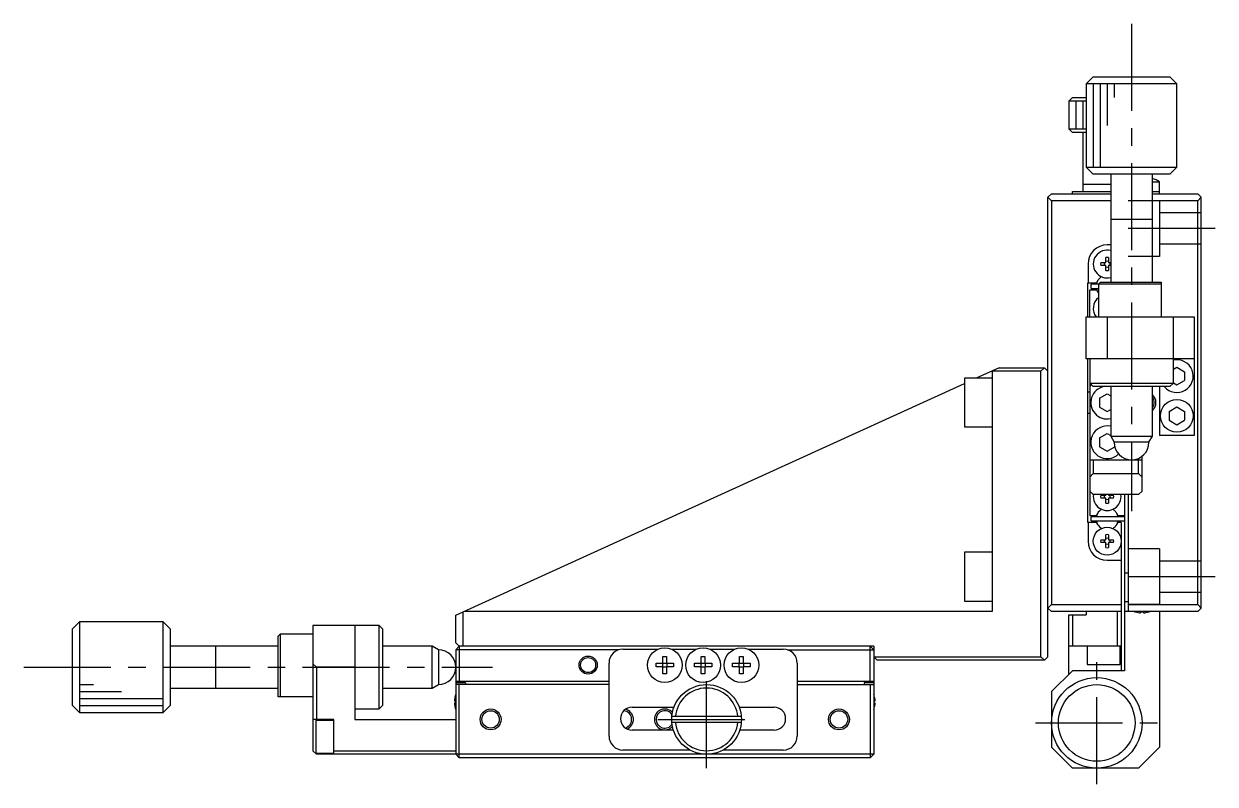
# Model space of a CAD drawing. Extents: x -311 to 350, y 30 to 570.
# Drawn here: x 32.2 to 203.2, y 255.2 to 364.4 of the extents above; entities that cross this region are included whole.
import ezdxf

# ---------------------------------------------------------------- set-up
doc = ezdxf.new("R2010")
doc.units = 0
doc.header["$LTSCALE"] = 10
doc.linetypes.add('CENTER', pattern=[2, 1.25, -0.25, 0.25, -0.25])
doc.linetypes.add('DASHED', pattern=[3.5, 2, -1.5])
doc.layers.get('0').update_dxf_attribs({"linetype": 'CONTINUOUS'})
doc.layers.add('CENTER', color=1, linetype='CENTER')

msp = doc.modelspace()

# ---------------------------------------------------------------- linework, layer by layer
at = {"color": 7, "linetype": 'CONTINUOUS'}
for p, q in [((185.676549, 356.825569), (184.676549, 355.825569)), ((197.676549, 355.825569), (184.676549, 355.825569)), ((184.676549, 355.825569), (184.676549, 343.825569)), ((185.676549, 356.825569), (196.676549, 356.825569)), ((197.676549, 355.825569), (196.676549, 356.825569)), ((197.676549, 343.825569), (197.676549, 355.825569)), ((182.676549, 353.825569), (182.176549, 353.325569)), ((184.676549, 353.325569), (182.176549, 353.325569)), ((182.176549, 353.325569), (182.176549, 349.325569)), ((182.676549, 353.825569), (184.676549, 353.825569)), ((182.176549, 349.325569), (184.676549, 349.325569)), ((182.176549, 349.325569), (182.676549, 348.825569)), ((184.676549, 348.825569), (182.676549, 348.825569)), ((184.176549, 348.825569), (184.176549, 340.325569)), ((184.676549, 343.825569), (185.676549, 342.825569)), ((184.676549, 343.825569), (197.676549, 343.825569)), ((196.676549, 342.825569), (197.676549, 343.825569)), ((196.676549, 342.825569), (185.676549, 342.825569)), ((188.176549, 342.825569), (188.176549, 327.325569)), ((194.176549, 327.325569), (194.176549, 342.825569)), ((182.676549, 340.025569), (182.676549, 340.325569)), ((182.676549, 340.325569), (188.176549, 340.325569)), ((188.176549, 341.325569), (184.176549, 341.325569)), ((194.176549, 341.717227), (195.176498, 341.717227)), ((194.176549, 340.325569), (195.176549, 340.325569)), ((195.176549, 340.025569), (195.176549, 341.717227)), ((179.176549, 339.525569), (179.676549, 340.025569)), ((179.676549, 339.025569), (179.176549, 339.525569)), ((179.176549, 273.525569), (179.176549, 339.525569)), ((179.676549, 340.025569), (188.176549, 340.025569)), ((188.176549, 339.025569), (179.676549, 339.025569)), ((179.676549, 339.025569), (179.676549, 281.025569)), ((194.176549, 340.025569), (200.676549, 340.025569)), ((200.676549, 339.025569), (194.176549, 339.025569)), ((201.176549, 339.525569), (200.676549, 340.025569)), ((201.176549, 339.525569), (200.676549, 339.025569)), ((200.676549, 281.025569), (200.676549, 339.025569)), ((201.176549, 280.525569), (201.176549, 339.525569)), ((188.176549, 332.675569), (187.676549, 332.675569)), ((186.747841, 330.125569), (187.476549, 330.125569)), ((187.476549, 330.125569), (187.476549, 330.854278)), ((187.876549, 330.854278), (187.876549, 330.125569)), ((187.876549, 330.125569), (188.176549, 330.125569)), ((184.926549, 329.925569), (184.926549, 327.225569)), ((187.476549, 329.725569), (186.747841, 329.725569)), ((187.476549, 328.99686), (187.476549, 329.725569)), ((188.176549, 329.725569), (187.876549, 329.725569)), ((187.876549, 329.725569), (187.876549, 328.99686)), ((184.876549, 322.325569), (184.876549, 327.225569)), ((184.876549, 327.225569), (186.132137, 327.225569)), ((185.376549, 326.425569), (185.376549, 327.025569)), ((195.426549, 327.025569), (185.376549, 327.025569)), ((186.301734, 327.519319), (186.132137, 327.225569)), ((186.726549, 327.325569), (186.426549, 327.025569)), ((186.426549, 327.025569), (186.426549, 322.325569)), ((186.726549, 327.325569), (195.426549, 327.325569)), ((195.426549, 327.325569), (195.426549, 322.325569)), ((185.176549, 326.225569), (186.132137, 326.225569)), ((185.176549, 322.325569), (185.176549, 326.225569)), ((185.376549, 326.425569), (186.426549, 326.425569)), ((186.132137, 326.225569), (186.301734, 325.931819)), ((184.676549, 316.325569), (184.676549, 322.325569)), ((184.676549, 322.325569), (200.176549, 322.325569)), ((187.676549, 322.325569), (187.676549, 316.325569)), ((197.176549, 312.825569), (197.176549, 322.325569)), ((200.176549, 322.325569), (200.176549, 305.325569)), ((172.176549, 315.025569), (168.8851, 313.525569)), ((172.176549, 315.025569), (178.676549, 315.025569)), ((178.676549, 315.025569), (178.176549, 314.525569)), ((179.176549, 314.525569), (178.676549, 315.025569)), ((200.176549, 316.325569), (184.676549, 316.325569)), ((184.876549, 292.825569), (184.876549, 316.325569)), ((185.176549, 316.325569), (185.176549, 293.825569)), ((197.176549, 314.807065), (197.676549, 315.09574)), ((197.676549, 315.09574), (198.776549, 314.460654)), ((171.176549, 313.525569), (167.176549, 313.525569)), ((167.176549, 313.525569), (167.176549, 306.525569)), ((171.176549, 314.569843), (171.176549, 280.025569)), ((178.176549, 314.525569), (171.176549, 314.525569)), ((178.176549, 273.525569), (178.176549, 314.525569)), ((197.676549, 312.555399), (198.776549, 313.190484)), ((198.776549, 314.460654), (198.776549, 313.190484)), ((94.176549, 279.478921), (167.176549, 312.746938)), ((185.176549, 311.525569), (184.876549, 311.525569)), ((185.176549, 312.825569), (197.176549, 312.825569)), ((185.176549, 312.825569), (185.676549, 312.325569)), ((185.426549, 312.575569), (185.176549, 312.325569)), ((196.676549, 312.325569), (185.676549, 312.325569)), ((186.576549, 310.660654), (187.676549, 311.29574)), ((187.676549, 311.29574), (188.176549, 311.007065)), ((188.176549, 312.325569), (188.176549, 305.191595)), ((194.176549, 305.191595), (194.176549, 312.325569)), ((195.176549, 312.325569), (195.176549, 305.325569)), ((196.676549, 312.325569), (197.176549, 312.825569)), ((197.176549, 312.844074), (197.676549, 312.555399)), ((186.576549, 310.660654), (186.576549, 309.390484)), ((184.876549, 308.525569), (185.176549, 308.525569)), ((186.576549, 309.390484), (187.676549, 308.755399)), ((187.676549, 308.755399), (188.176549, 309.044074)), ((196.576549, 308.760654), (197.676549, 309.39574)), ((196.576549, 308.760654), (196.576549, 307.490484)), ((197.676549, 309.39574), (198.776549, 308.760654)), ((198.776549, 308.760654), (198.776549, 307.490484)), ((167.176549, 306.525569), (171.176549, 306.525569)), ((196.576549, 307.490484), (197.676549, 306.855399)), ((197.676549, 306.855399), (198.776549, 307.490484)), ((186.576549, 304.960654), (187.676549, 305.59574)), ((186.576549, 304.960654), (186.576549, 303.690484)), ((187.676549, 305.59574), (188.176549, 305.307065)), ((188.176549, 305.191595), (188.676549, 304.325569)), ((188.176549, 305.191595), (194.176549, 305.191595)), ((193.676549, 304.325569), (194.176549, 305.191595)), ((200.176549, 305.325569), (195.176549, 305.325569)), ((186.576549, 303.690484), (187.676549, 303.055399)), ((187.676549, 303.055399), (188.760945, 303.681475)), ((193.676549, 304.325569), (188.676549, 304.325569)), ((185.176549, 301.825569), (192.676549, 301.825569)), ((185.676549, 301.825569), (185.676549, 299.825569)), ((192.176549, 299.825569), (192.176549, 301.825569)), ((192.676549, 297.325569), (192.676549, 302.325569)), ((185.676549, 299.825569), (185.176549, 299.325569)), ((185.676549, 299.825569), (192.176549, 299.825569)), ((192.676549, 299.325569), (192.176549, 299.825569)), ((185.176549, 297.325569), (185.676549, 296.825569)), ((192.176549, 296.825569), (185.676549, 296.825569)), ((186.747841, 296.725569), (187.476549, 296.725569)), ((187.476549, 296.325569), (186.747841, 296.325569)), ((187.476549, 296.825569), (187.476549, 296.725569)), ((187.476549, 295.59686), (187.476549, 296.325569)), ((187.876549, 296.825569), (187.876549, 296.725569)), ((187.876549, 296.725569), (188.605258, 296.725569)), ((187.876549, 296.325569), (187.876549, 295.59686)), ((188.605258, 296.325569), (187.876549, 296.325569)), ((190.176549, 296.825569), (190.176549, 271.525569)), ((190.676549, 296.825569), (190.676549, 280.025569)), ((192.676549, 297.325569), (192.176549, 296.825569)), ((186.132137, 292.825569), (184.876549, 292.825569)), ((184.926549, 292.825569), (184.926549, 290.125569)), ((185.176549, 293.825569), (186.132137, 293.825569)), ((185.376549, 293.025569), (185.376549, 293.625569)), ((190.176549, 293.625569), (185.376549, 293.625569)), ((185.376549, 293.025569), (190.176549, 293.025569)), ((186.132137, 293.825569), (186.301734, 294.119319)), ((186.301734, 292.531819), (186.132137, 292.825569)), ((189.051365, 294.119319), (189.220961, 293.825569)), ((189.220961, 292.825569), (189.051365, 292.531819)), ((189.220961, 293.825569), (190.176549, 293.825569)), ((189.676549, 292.825569), (189.220961, 292.825569)), ((189.676549, 292.825569), (189.676549, 271.525569)), ((187.476549, 290.325569), (187.476549, 291.054278)), ((187.876549, 291.054278), (187.876549, 290.325569)), ((186.747841, 290.325569), (187.476549, 290.325569)), ((187.476549, 289.925569), (186.747841, 289.925569)), ((187.476549, 289.19686), (187.476549, 289.925569)), ((187.876549, 290.325569), (188.605258, 290.325569)), ((188.605258, 289.925569), (187.876549, 289.925569)), ((187.876549, 289.925569), (187.876549, 289.19686)), ((171.176549, 288.525569), (167.176549, 288.525569)), ((167.176549, 288.525569), (167.176549, 281.525569)), ((187.676549, 287.375569), (189.676549, 287.375569)), ((190.676549, 285.525569), (190.176549, 285.525569)), ((167.176549, 281.525569), (171.176549, 281.525569)), ((179.176549, 280.525569), (179.676549, 281.025569)), ((179.676549, 280.025569), (179.176549, 280.525569)), ((179.676549, 281.025569), (189.676549, 281.025569)), ((190.676549, 281.425569), (190.176549, 281.425569)), ((190.676549, 281.025569), (200.676549, 281.025569)), ((200.676549, 281.025569), (201.176549, 280.525569)), ((200.676549, 280.025569), (201.176549, 280.525569)), ((94.176549, 275.525569), (94.176549, 279.478921)), ((95.176549, 279.934647), (95.176549, 275.025569)), ((171.176549, 280.025569), (95.376059, 280.025569)), ((189.676549, 280.025569), (179.676549, 280.025569)), ((182.176549, 271.025569), (182.176549, 279.525569)), ((182.176549, 279.525569), (184.676549, 279.525569)), ((182.676549, 279.525569), (182.676549, 275.025569)), ((184.676549, 280.025569), (184.676549, 279.525569)), ((189.176549, 275.025569), (189.176549, 280.025569)), ((200.676549, 280.025569), (190.176549, 280.025569)), ((191.726549, 279.969837), (191.747841, 279.969837)), ((192.476549, 279.969837), (192.876549, 279.969837)), ((192.476549, 279.838094), (192.476549, 279.969837)), ((192.876549, 279.969837), (192.876549, 279.838094)), ((193.605258, 279.969837), (193.626549, 279.969837)), ((195.176549, 280.025569), (195.176549, 260.525569)), ((40.176549, 278.525569), (39.176549, 277.525569)), ((39.176549, 266.525569), (39.176549, 277.525569)), ((52.176549, 278.525569), (40.176549, 278.525569)), ((40.176549, 278.525569), (40.176549, 265.525569)), ((52.176549, 265.525569), (52.176549, 278.525569)), ((53.176549, 277.525569), (52.176549, 278.525569)), ((53.176549, 277.525569), (53.176549, 266.525569)), ((83.176549, 278.025569), (73.676549, 278.025569)), ((73.676549, 278.025569), (73.676549, 260.025569)), ((79.676549, 278.025569), (79.676549, 264.525569)), ((83.676549, 277.525569), (83.176549, 278.025569)), ((83.176549, 266.025569), (83.176549, 278.025569)), ((83.676549, 277.525569), (83.676549, 266.525569)), ((68.976549, 276.775569), (68.676549, 276.475569)), ((68.676549, 267.775569), (68.676549, 276.475569)), ((68.976549, 276.775569), (68.976549, 267.775569)), ((73.676549, 276.775569), (68.976549, 276.775569)), ((94.176549, 275.525569), (94.676549, 275.025569)), ((68.676549, 275.025569), (53.176549, 275.025569)), ((90.810524, 275.025569), (83.676549, 275.025569)), ((90.810524, 269.025569), (90.810524, 275.025569)), ((91.676549, 274.525569), (90.810524, 275.025569)), ((91.676549, 274.525569), (91.676549, 269.525569)), ((94.176549, 274.525569), (94.676549, 275.025569)), ((94.176549, 274.525569), (94.176549, 259.525569)), ((117.55205, 274.525569), (94.176549, 274.525569)), ((154.176549, 275.025569), (94.676549, 275.025569)), ((94.676549, 275.025569), (94.676549, 270.025569)), ((118.176549, 274.625569), (123.196754, 274.625569)), ((125.156345, 274.625569), (128.696754, 274.625569)), ((130.656345, 274.625569), (134.196754, 274.625569)), ((136.156345, 274.625569), (141.176549, 274.625569)), ((141.801049, 274.525569), (154.176549, 274.525569)), ((154.176549, 274.525569), (153.676549, 275.025569)), ((153.676549, 270.025569), (153.676549, 275.025569)), ((154.176549, 275.025569), (154.176549, 259.525569)), ((189.676549, 275.025569), (182.176549, 275.025569)), ((184.826549, 275.025569), (184.826549, 272.425569)), ((189.526549, 272.425569), (189.526549, 275.025569)), ((73.676549, 272.525569), (74.176549, 272.025569)), ((79.676549, 272.025567), (74.176549, 272.025569)), ((74.176549, 272.025569), (74.176549, 264.525569)), ((116.176549, 262.125569), (116.176549, 272.625569)), ((122.91796, 272.065569), (122.91796, 272.585569)), ((122.91796, 272.585569), (123.916549, 272.585569)), ((123.916549, 272.065569), (122.91796, 272.065569)), ((123.875175, 272.065569), (123.875175, 272.585569)), ((123.916549, 273.584159), (124.436549, 273.584159)), ((123.916549, 272.585569), (123.916549, 273.584159)), ((123.916549, 272.626944), (124.436549, 272.626944)), ((123.916549, 271.06698), (123.916549, 272.065569)), ((124.436549, 272.024194), (123.916549, 272.024194)), ((124.436549, 273.584159), (124.436549, 272.585569)), ((124.436549, 272.585569), (125.435139, 272.585569)), ((124.436549, 272.065569), (124.436549, 271.06698)), ((125.435139, 272.065569), (124.436549, 272.065569)), ((124.477924, 272.585569), (124.477924, 272.065569)), ((125.435139, 272.585569), (125.435139, 272.065569)), ((128.41796, 272.065569), (128.41796, 272.585569)), ((128.41796, 272.585569), (129.416549, 272.585569)), ((129.416549, 272.065569), (128.41796, 272.065569)), ((129.375175, 272.065569), (129.375175, 272.585569)), ((129.416549, 273.584159), (129.936549, 273.584159)), ((129.416549, 272.585569), (129.416549, 273.584159)), ((129.416549, 272.626944), (129.936549, 272.626944)), ((129.416549, 271.06698), (129.416549, 272.065569)), ((129.936549, 272.024194), (129.416549, 272.024194)), ((129.936549, 273.584159), (129.936549, 272.585569)), ((129.936549, 272.585569), (130.935139, 272.585569)), ((129.936549, 272.065569), (129.936549, 271.06698)), ((130.935139, 272.065569), (129.936549, 272.065569)), ((129.977924, 272.585569), (129.977924, 272.065569)), ((130.935139, 272.585569), (130.935139, 272.065569)), ((133.91796, 272.065569), (133.91796, 272.585569)), ((133.91796, 272.585569), (134.916549, 272.585569)), ((134.916549, 272.065569), (133.91796, 272.065569)), ((134.875175, 272.065569), (134.875175, 272.585569)), ((134.916549, 273.584159), (135.436549, 273.584159)), ((134.916549, 272.585569), (134.916549, 273.584159)), ((134.916549, 272.626944), (135.436549, 272.626944)), ((134.916549, 271.06698), (134.916549, 272.065569)), ((135.436549, 272.024194), (134.916549, 272.024194)), ((135.436549, 273.584159), (135.436549, 272.585569)), ((135.436549, 272.585569), (136.435139, 272.585569)), ((135.436549, 272.065569), (135.436549, 271.06698)), ((136.435139, 272.065569), (135.436549, 272.065569)), ((135.477924, 272.585569), (135.477924, 272.065569)), ((136.435139, 272.585569), (136.435139, 272.065569)), ((143.176549, 272.625569), (143.176549, 262.125569)), ((154.176549, 273.525569), (178.176549, 273.525569)), ((154.676549, 273.025569), (154.176549, 273.525569)), ((178.676549, 273.025569), (154.676549, 273.025569)), ((178.176549, 273.525569), (178.676549, 273.025569)), ((178.676549, 273.025569), (179.176549, 273.525569)), ((184.826549, 272.425569), (189.526549, 272.425569)), ((124.436549, 271.06698), (123.916549, 271.06698)), ((129.936549, 271.06698), (129.416549, 271.06698)), ((135.436549, 271.06698), (134.916549, 271.06698)), ((182.676549, 271.525569), (179.676549, 268.525569)), ((190.176549, 271.525569), (182.676549, 271.525569)), ((53.176549, 269.025569), (68.676549, 269.025569)), ((83.676549, 269.025569), (90.810524, 269.025569)), ((90.810524, 269.025569), (91.676549, 269.525569)), ((94.176549, 270.025569), (116.176549, 270.025569)), ((95.576549, 269.775569), (94.176549, 269.775569)), ((116.176549, 269.525569), (94.176549, 269.525569)), ((94.676549, 259.025569), (94.676549, 269.525569)), ((95.576549, 269.775569), (95.576549, 269.525569)), ((143.176549, 270.025569), (154.176549, 270.025569)), ((143.176549, 269.525569), (154.176549, 269.525569)), ((154.176549, 269.775569), (152.776549, 269.775569)), ((152.776549, 269.775569), (152.776549, 269.525569)), ((153.676549, 269.525569), (153.676549, 259.025569)), ((179.676549, 268.525569), (179.676549, 260.525569)), ((73.676549, 267.775569), (68.676549, 267.775569)), ((93.986691, 267.205569), (94.107028, 267.205569)), ((94.107028, 266.845569), (93.986691, 266.845569)), ((94.102405, 267.914185), (94.107028, 267.911931)), ((94.107028, 267.205569), (94.107028, 266.845569)), ((154.246071, 267.911931), (154.250694, 267.914185)), ((154.246071, 267.205569), (154.366408, 267.205569)), ((154.246071, 266.845569), (154.246071, 267.205569)), ((154.366408, 266.845569), (154.246071, 266.845569)), ((39.176549, 266.525569), (40.176549, 265.525569)), ((40.176549, 265.525569), (52.176549, 265.525569)), ((52.176549, 265.525569), (53.176549, 266.525569)), ((79.676549, 266.025569), (83.176549, 266.025569)), ((83.176549, 266.025569), (83.676549, 266.525569)), ((94.107028, 266.139208), (94.102405, 266.136953)), ((119.476549, 266.275569), (125.492801, 266.275569)), ((134.860298, 266.275569), (139.876549, 266.275569)), ((154.250694, 266.136953), (154.246071, 266.139208)), ((76.676549, 264.525569), (73.676549, 264.525569)), ((76.676549, 264.375569), (74.076549, 264.375569)), ((74.076549, 264.375569), (74.076549, 259.675569)), ((76.676549, 259.525569), (76.676549, 264.525569)), ((79.676549, 264.525569), (94.176549, 264.525569)), ((135.160524, 264.925569), (125.192575, 264.925569)), ((125.192575, 264.125569), (135.160524, 264.125569)), ((125.422867, 262.975569), (119.476549, 262.975569)), ((139.876549, 262.975569), (134.930232, 262.975569)), ((73.676549, 260.025569), (74.176549, 259.525569)), ((76.676549, 260.025569), (94.176549, 260.025569)), ((127.801681, 260.125569), (118.176549, 260.125569)), ((141.176549, 260.125569), (132.551418, 260.125569)), ((179.676549, 260.525569), (182.676549, 257.525569)), ((195.176549, 260.525569), (192.176549, 257.525569)), ((74.076549, 259.675569), (76.676549, 259.675569)), ((154.176549, 259.525569), (74.176549, 259.525569)), ((94.676549, 259.025569), (94.176549, 259.525569)), ((153.676549, 259.025569), (94.676549, 259.025569)), ((154.176549, 259.525569), (153.676549, 259.025569)), ((192.176549, 257.525569), (182.676549, 257.525569))]:
    msp.add_line(p, q, dxfattribs=at)
at = {"color": 3, "linetype": 'CONTINUOUS'}
for p, q in [((185.676549, 355.825569), (185.676549, 343.825569)), ((186.676549, 355.825569), (186.676549, 343.825569)), ((187.676549, 355.825569), (187.676549, 349.825569)), ((188.676549, 355.825569), (188.676549, 353.825569)), ((183.176549, 353.325569), (183.176549, 349.325569)), ((184.176549, 353.325569), (184.176549, 349.325569)), ((194.176554, 336.325569), (188.176544, 336.325569)), ((59.676549, 275.025574), (59.676549, 269.025564)), ((40.176549, 269.525569), (42.176549, 269.525569)), ((40.176549, 268.525569), (46.176549, 268.525569)), ((40.176549, 267.525569), (52.176549, 267.525569)), ((40.176549, 266.525569), (52.176549, 266.525569)), ((123.030906, 265.025569), (122.967627, 264.843385))]:
    msp.add_line(p, q, dxfattribs=at)
at = {"color": 3, "linetype": 'DASHED'}
for p, q in [((195.176549, 339.025569), (190.676549, 339.025569)), ((195.176549, 339.025569), (195.176549, 331.025569)), ((201.176549, 337.275569), (195.176549, 337.275569)), ((201.176549, 332.775569), (195.176549, 332.775569)), ((195.176549, 331.025569), (190.676549, 331.025569)), ((195.176549, 289.025569), (190.676549, 289.025569)), ((195.176549, 289.025569), (195.176549, 281.025569)), ((201.176549, 287.275569), (195.176549, 287.275569)), ((201.176549, 282.775569), (195.176549, 282.775569)), ((195.176549, 281.025569), (190.676549, 281.025569))]:
    msp.add_line(p, q, dxfattribs=at)
at = {"color": 7, "linetype": 'CONTINUOUS'}
for centre, radius in [((197.676549, 308.125569), 2.35), ((187.676549, 290.125569), 2), ((124.176549, 272.325569), 2.5), ((129.676549, 272.325569), 2.5), ((135.176549, 272.325569), 2.5), ((113.176549, 272.325569), 1.075), ((186.176549, 264.025569), 6.5), ((130.176549, 264.525569), 5), ((186.176549, 264.025569), 5.5), ((99.176549, 264.525569), 1.25), ((149.176549, 264.525569), 1.25)]:
    msp.add_circle(centre, radius, dxfattribs=at)
at = {"color": 3, "linetype": 'CONTINUOUS'}
for centre, radius in [((113.176549, 272.325569), 1.3), ((99.176549, 264.525569), 1.5), ((149.176549, 264.525569), 1.5)]:
    msp.add_circle(centre, radius, dxfattribs=at)
at = {"color": 7, "linetype": 'CONTINUOUS'}
for centre, radius, start, end in [((192.676549, 337.975569), 4.5, 56.251011, 70.528779), ((187.676549, 329.925569), 2.75, 90, 180), ((187.676549, 329.925569), 2, 75.522488, 284.477512), ((187.676549, 329.925569), 0.95, 167.846803, 192.153197), ((187.676549, 329.925569), 0.435085, 152.633517, 207.366483), ((187.676549, 329.925569), 0.95, 77.846803, 102.153197), ((187.676549, 329.925569), 0.435085, 62.633517, 117.366483), ((187.676549, 329.925569), 0.435085, 332.633517, 27.366483), ((187.676549, 329.925569), 0.435085, 242.633517, 297.366483), ((187.676549, 329.925569), 0.95, 257.846803, 282.153197), ((187.676549, 326.72557), 1.5875, 135.000026, 169.106984), ((187.791454, 326.610664), 1.75, 121.881533, 135), ((187.676549, 326.72557), 1.5875, 120.433263, 134.99975), ((187.676549, 323.525569), 2, 128.682187, 216.869898), ((187.676549, 326.72557), 1.5875, 190.89309, 210), ((187.676549, 326.725569), 1.5875, 210, 218.056657), ((197.676549, 313.825569), 2.35, 219.665013, 102.284494), ((187.676549, 310.025569), 2.35, 101.840274, 282.284494), ((193.176549, 310.025569), 1.25, 323.130103, 36.869898), ((187.676549, 304.325569), 2.35, 77.715506, 314.463595), ((191.176549, 304.325569), 2.5, 180, 0), ((187.676549, 296.525569), 2, 171.373073, 8.626927), ((187.676549, 296.525569), 0.95, 167.846803, 192.153197), ((187.676549, 296.525569), 0.435085, 152.633517, 207.366483), ((187.676549, 296.525569), 0.435085, 242.633517, 297.366483), ((187.676549, 296.525569), 0.435085, 332.633517, 27.366483), ((187.676549, 296.525569), 0.95, 347.846803, 12.153197), ((187.676549, 293.32557), 1.5875, 135.000026, 169.106984), ((187.791454, 293.210664), 1.75, 121.881533, 135), ((187.676549, 293.32557), 1.5875, 120.433263, 134.99975), ((187.676549, 296.525569), 0.95, 257.846803, 282.153197), ((187.676549, 293.32557), 1.5875, 44.999975, 59.566737), ((187.561645, 293.210664), 1.75, 45, 58.118467), ((187.676549, 293.325569), 1.5875, 30, 45), ((187.676549, 293.32557), 1.5875, 190.89309, 210), ((187.676549, 293.32557), 1.5875, 210.000031, 239.566818), ((187.676549, 293.325569), 1.5875, 315, 330), ((187.676549, 293.32557), 1.5875, 10.893016, 30), ((187.676549, 293.32557), 1.5875, 329.999969, 349.10691), ((187.791454, 293.440474), 1.75, 225, 238.118467), ((187.676549, 290.125569), 0.95, 77.846803, 102.153197), ((187.676549, 293.32557), 1.5875, 300.433182, 315.00025), ((187.561645, 293.440474), 1.75, 301.881533, 315), ((187.676549, 290.125569), 2.75, 180, 270), ((187.676549, 290.125569), 0.95, 167.846803, 192.153197), ((187.676549, 290.125569), 0.435085, 152.633517, 207.366483), ((187.676549, 290.125569), 0.435085, 62.633517, 117.366483), ((187.676549, 290.125569), 0.435085, 242.633517, 297.366483), ((187.676549, 290.125569), 0.95, 257.846803, 282.153197), ((187.676549, 290.125569), 0.435085, 332.633517, 27.366483), ((187.676549, 290.125569), 0.95, 347.846803, 12.153197), ((192.676549, 283.025569), 3.2, 249.635865, 252.729995), ((192.676549, 283.025569), 3.193744, 253.094742, 266.40965), ((192.676549, 283.025569), 3.193744, 273.59035, 286.905258), ((192.676549, 283.025569), 3.2, 287.270005, 290.364135), ((91.676549, 272.025569), 2.5, 270, 90), ((118.176549, 272.625569), 2, 90, 180), ((141.176549, 272.625569), 2, 0, 90), ((130.176549, 264.525569), 4.5, 5.099689, 174.900311), ((97.176549, 267.025569), 3.194933, 163.893288, 176.770291), ((97.176549, 267.025569), 3.194933, 183.229709, 196.106712), ((97.176549, 267.025569), 3.2, 159.635865, 163.877467), ((151.176549, 267.025569), 3.2, 16.122533, 20.364135), ((151.176549, 267.025569), 3.194933, 3.229709, 16.106712), ((151.176549, 267.025569), 3.194933, 343.893288, 356.770291), ((97.176549, 267.025569), 3.2, 196.122533, 200.364135), ((119.476549, 264.625569), 1.65, 90, 270), ((118.176549, 264.525569), 1.25, 283.934541, 84.86287), ((124.176549, 264.525569), 1.25, 33.12294, 326.87706), ((139.876549, 264.625569), 1.65, 270, 90), ((151.176549, 267.025569), 3.2, 339.635865, 343.877467), ((130.176549, 264.525569), 4.5, 185.099689, 354.900311), ((118.176549, 262.125569), 2, 180, 270), ((141.176549, 262.125569), 2, 270, 0)]:
    msp.add_arc(centre, radius, start, end, dxfattribs=at)
at = {"color": 3, "linetype": 'CONTINUOUS'}
for centre, start, end in [((193.176549, 310.025569), 311.810315, 48.189685), ((118.176549, 264.525569), 292.688088, 76.109323), ((124.176549, 264.525569), 42.598813, 317.401187)]:
    msp.add_arc(centre, 1.5, start, end, dxfattribs=at)
at = {"layer": 'CENTER', "color": 1, "linetype": 'CENTER'}
for p, q in [((191.176549, 364.425569), (191.176549, 294.425569)), ((203.176549, 335.025569), (188.676549, 335.025569)), ((203.176549, 285.025569), (188.676549, 285.025569)), ((32.176549, 272.025569), (99.426549, 272.025569)), ((186.176549, 255.225569), (186.176549, 272.825569)), ((130.176549, 257.525569), (130.176549, 271.525569)), ((123.176549, 264.525569), (137.176549, 264.525569)), ((177.376549, 264.025569), (194.976549, 264.025569))]:
    msp.add_line(p, q, dxfattribs=at)

doc.saveas('drawing.dxf')
